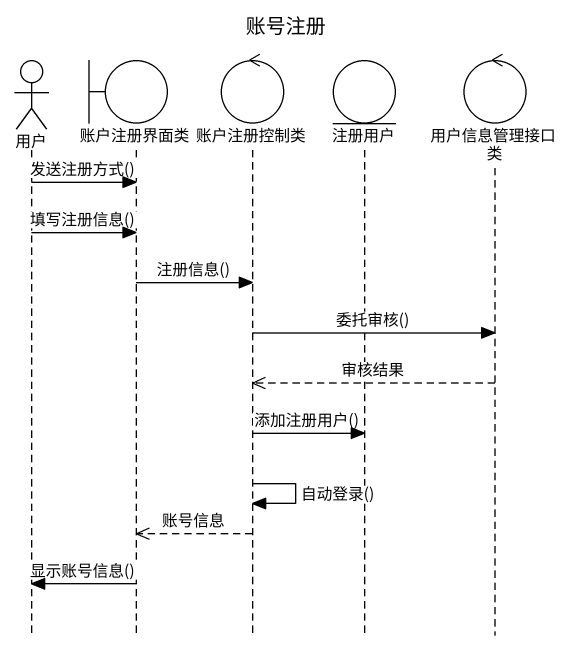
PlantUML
@startuml
title 账号注册
hide footbox
actor 用户
boundary 账户注册界面类
control 账户注册控制类
entity 注册用户
control 用户信息管理接口类

用户 -> 账户注册界面类 : 发送注册方式()
用户 -> 账户注册界面类 : 填写注册信息()
账户注册界面类 -> 账户注册控制类 : 注册信息()
账户注册控制类 -> 用户信息管理接口类 : 委托审核()
用户信息管理接口类 -->> 账户注册控制类 : 审核结果
账户注册控制类 -> 注册用户 : 添加注册用户()
账户注册控制类 -> 账户注册控制类 : 自动登录()
账户注册控制类 -->> 账户注册界面类 : 账号信息
账户注册界面类 -> 用户 : 显示账号信息()
@enduml
